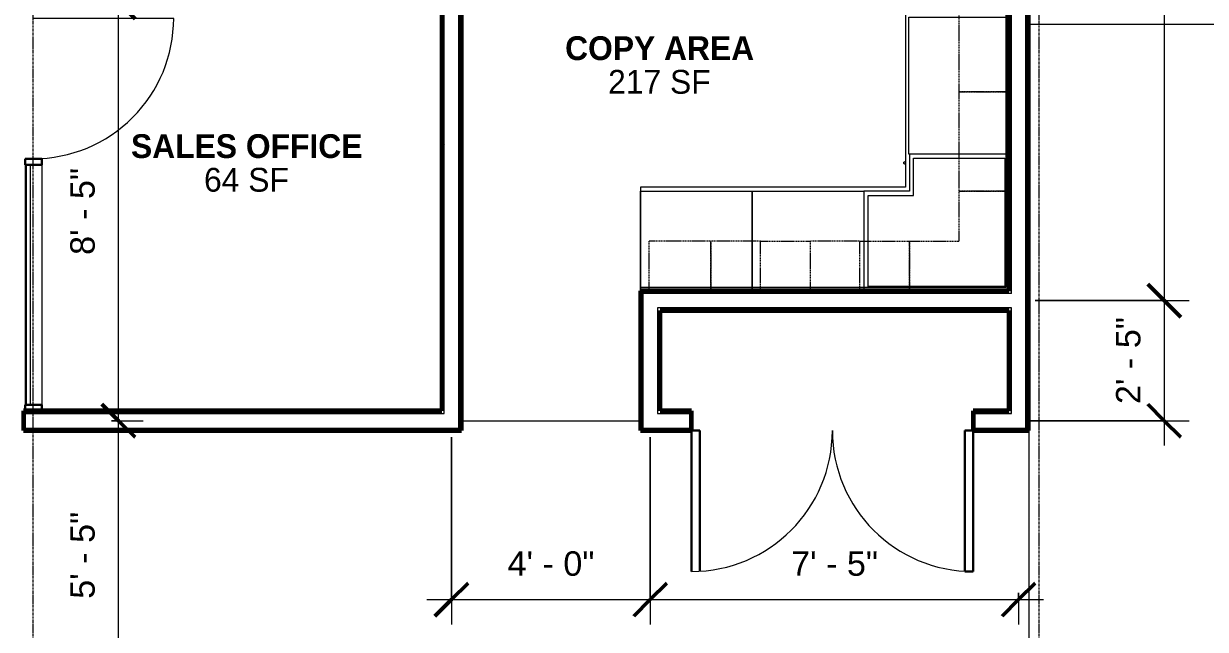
# Model space of a CAD drawing. Header units: inches. Extents: x 126 to 2219, y -1759 to -92.
# Drawn here: x 1347 to 1632.5, y -1319.7 to -1173.5 of the extents above; entities that cross this region are included whole.
import ezdxf

# ---------------------------------------------------------------- set-up
doc = ezdxf.new("R2010")
doc.units = ezdxf.units.IN
doc.header["$MEASUREMENT"] = 0
doc.linetypes.add('Grid Line 1_2_', pattern=[0.875, 0.5, -0.125, 0.125, -0.125])
doc.linetypes.add('Overhead', pattern=[0.15625, 0.09375, -0.0625])
for name, color, linetype, lineweight in [('A-ANNO-DIMS', 211, 'Continuous', 9), ('A-ANNO-DIMS-64', 211, 'Continuous', 9), ('A-AREA', 32, 'Continuous', 9), ('A-AREA-IDEN', 2, 'Continuous', 9), ('A-DOOR', 31, 'Continuous', 18), ('A-GLAZ-CURT', 52, 'Continuous', 9), ('A-GLAZ-CWMG', 51, 'Continuous', 9), ('A-WALL', 113, 'Continuous', 18), ('A-WALL-PATT', 111, 'Continuous', 60), ('I-WALL', 2, 'Continuous', 18), ('Q-CASE', 31, 'Continuous', 9), ('S-GRID', 1, 'Continuous', 9)]:
    doc.layers.add(name, color=color, linetype=linetype, lineweight=lineweight)
doc.styles.add('Arial', font='arial.ttf', dxfattribs={"height": 5.901198})
doc.styles.add('Century Gothic', font='GOTHIC.TTF', dxfattribs={"height": 5.748447})
doc.styles.add('Century Gothic_B', font='GOTHICB.TTF', dxfattribs={"height": 5.744479})
doc.dimstyles.new('Linear_-_3_32__Arial_1', dxfattribs={"dimscale": 12, "dimtxt": 6, "dimasz": 0.666667, "dimexe": 0.5, "dimexo": 0.333333, "dimgap": 0.333333, "dimtad": 1, "dimdec": 0, "dimzin": 1, "dimdsep": 46, "dimlunit": 4, "dimtxsty": 'Arial', "dimblk1": 'OBLIQUE', "dimblk2": 'OBLIQUE', "dimsah": 1, "dimcen": 0.09, "dimdle": 0.5, "dimazin": 0, "dimtfac": 1, "dimtdec": 4, "dimtix": 1, "dimtmove": 0, "dimatfit": 3, "dimfxl": 1, "dimtvp": 1, "dimfrac": 2, "dimtolj": 1, "dimtzin": 0, "dimarcsym": 2})
pattern_1 = [(0, (0, 0), (20.48, 5.12), [0.845, -14.515, 0.845, -14.515, -81.92]), (0, (0, 0), (20.48, 5.12), [-30.72, 0.845, -29.875, 0.845, -14.515, -35.84]), (0, (0, 0), (20.48, 5.12), [-76.8, 0.845, -9.395, 0.845, -24.755]), (120, (7.68, 2.56), (-14.67405, 15.1762), [0.845, -14.515, 0.845, -14.515, -81.92]), (120, (7.68, 2.56), (-14.67405, 15.1762), [-30.72, 0.845, -29.875, 0.845, -14.515, -35.84]), (120, (7.68, 2.56), (-14.67405, 15.1762), [-76.8, 0.845, -9.395, 0.845, -24.755]), (240, (10.24, 12.8), (-5.80595, -20.2962), [0.845, -14.515, 0.845, -14.515, -81.92]), (240, (10.24, 12.8), (-5.80595, -20.2962), [-30.72, 0.845, -29.875, 0.845, -14.515, -35.84]), (240, (10.24, 12.8), (-5.80595, -20.2962), [-76.8, 0.845, -9.395, 0.845, -24.755])]

# ---------------------------------------------------------------- blocks, each defined once
blk = doc.blocks.new('Open Source Metal Building_Exterior_rvt-1-Floor Plan - Office Annex')
at = {"layer": 'S-GRID', "linetype": 'Grid Line 1_2_'}
for p, q in [((1349.35, -1631.19), (1349.35, -124.28)), ((1592.35, -1631.19), (1592.35, -124.28))]:
    blk.add_line(p, q, dxfattribs=at)
blk = doc.blocks.new('Counter Top-L Shaped 2 - 24_ Depth 2-600382-Floor Plan - Office Annex')
at = {"layer": 'Q-CASE'}
for p, q in [((41.74, -25), (41.74, 0)), ((-46.51, -126.89), (-46.51, -0.75)), ((-46.51, -0.75), (41.74, -0.75)), ((-22.26, -126.89), (-22.26, -25)), ((-22.26, -25), (41.74, -25)), ((-47.26, -126.89), (-22.26, -126.89))]:
    blk.add_line(p, q, dxfattribs=at)
blk = doc.blocks.new('Double-Flush - 68_ x 80_-701900-Floor Plan - Office Annex')
at = {"layer": 'A-DOOR', "lineweight": 30}
for p, q in [((-34, 36.38), (-32, 36.38)), ((-34, 2.38), (-34, 36.38)), ((-32, 2.38), (-32, 36.38)), ((32, 2.38), (32, 36.32)), ((34, 2.38), (34, 36.38)), ((-34, 2.38), (-32, 2.38)), ((34, 2.38), (32, 2.38))]:
    blk.add_line(p, q, dxfattribs=at)
at = {"layer": 'A-DOOR', "lineweight": 9}
for centre, start, end in [((-34, 2.38), 0, 90), ((34, 2.38), 90, 180)]:
    blk.add_arc(centre, 34, start, end, dxfattribs=at)
blk = doc.blocks.new('System Panel - Glazed-700970-Floor Plan - Office Annex')
at = {"layer": 'A-GLAZ-CURT', "lineweight": 18}
for p, q in [((28.9375, 1.75), (-28.9375, 1.75)), ((-28.9375, 1.75), (-28.9375, 0.75)), ((-28.9375, 0.75), (28.9375, 0.75)), ((28.9375, 0.75), (28.9375, 1.75))]:
    blk.add_line(p, q, dxfattribs=at)
blk = doc.blocks.new('Rectangular Mullion - 2_5_ x 5_ rectangular-700935-Floor Plan - Office Annex')
at = {"layer": 'A-GLAZ-CWMG'}
for p, q in [((1282.4, -927.09), (1282.4, -869.21)), ((1286.4, -927.09), (1286.4, -869.21))]:
    blk.add_line(p, q, dxfattribs=at)
blk = doc.blocks.new('Rectangular Mullion - 2_5_ x 5_ rectangular-546109-Floor Plan - Office Annex')
at = {"layer": 'A-GLAZ-CWMG', "lineweight": 30}
for p, q in [((0, 2), (-1.5, 2)), ((-1.5, 2), (-1.5, -2)), ((0, -2), (0, 2)), ((-1.5, -2), (0, -2))]:
    blk.add_line(p, q, dxfattribs=at)
blk = doc.blocks.new('Door_Single_Storefront - one-700971-Floor Plan - Office Annex')
at = {"layer": 'A-DOOR'}
blk.add_line((-16.9375, 33.875), (-16.9375, 0), dxfattribs=at)
blk.add_arc((-16.9375, 0), 33.875, 360, 90, dxfattribs=at)
blk = doc.blocks.new('Rectangular Mullion - 2_5_ x 5_ rectangular-546107-Floor Plan - Office Annex')
at = {"layer": 'A-GLAZ-CWMG', "lineweight": 30}
for p, q in [((-0.75, 2), (0.75, 2)), ((-0.75, -2), (-0.75, 2)), ((0.75, 2), (0.75, -2)), ((0.75, -2), (-0.75, -2))]:
    blk.add_line(p, q, dxfattribs=at)
blk = doc.blocks.new('Upper Cabinet-Double Door-Wall - 24_-583922-Floor Plan - Office Annex')
at = {"layer": 'Q-CASE', "linetype": 'Overhead'}
for p, q in [((-10.83, 2.37), (-10.83, 14.38)), ((-10.83, 14.38), (13.17, 14.38)), ((13.17, 14.38), (13.17, 2.37)), ((13.17, 2.37), (-10.83, 2.37))]:
    blk.add_line(p, q, dxfattribs=at)
blk = doc.blocks.new('Upper Cabinet-Single Door-Wall - 12_-621950-Floor Plan - Office Annex')
at = {"layer": 'Q-CASE', "linetype": 'Overhead'}
for p, q in [((-4.83, 2.37), (-4.83, 14.37)), ((-4.83, 14.37), (7.17, 14.37)), ((7.17, 14.37), (7.17, 2.37)), ((7.17, 2.37), (-4.83, 2.37))]:
    blk.add_line(p, q, dxfattribs=at)
blk = doc.blocks.new('Base Cabinet-Double Door Sink Unit - 33_-621153-Floor Plan - Office Annex')
at = {"layer": 'Q-CASE'}
for p, q in [((-15.76, 24), (17.24, 24)), ((-15.76, 0), (-15.76, 24)), ((17.24, 24), (17.24, 0)), ((17.24, 0), (-15.76, 0))]:
    blk.add_line(p, q, dxfattribs=at)
blk = doc.blocks.new('Base Cabinet-Double Door Sink Unit - 27_-619205-Floor Plan - Office Annex')
at = {"layer": 'Q-CASE'}
for p, q in [((-12.76, 24), (14.24, 24)), ((-12.76, 0), (-12.76, 24)), ((14.24, 24), (14.24, 0))]:
    blk.add_line(p, q, dxfattribs=at)
blk = doc.blocks.new('Corner_Base_Cabinet_7113 - L - Shaped Cabinet-618934-Floor Plan - Office Annex')
at = {"layer": 'Q-CASE'}
for p, q in [((-15.76, 0), (-15.76, -24)), ((-14.76, -23), (-14.76, -1)), ((-14.76, -1), (16.24, -1)), ((16.24, -1), (16.24, -34)), ((-15.76, -24), (-6.76, -24)), ((-5.76, -23), (-14.76, -23)), ((-6.76, -24), (-6.76, -35)), ((-5.76, -34), (-5.76, -23)), ((16.24, -34), (-5.76, -34)), ((-6.76, -35), (17.24, -35))]:
    blk.add_line(p, q, dxfattribs=at)
at = {"layer": 'Q-CASE', "flags": 128}
for points in [[(-13.62, -25.38), (-13.63, -25.38), (-13.64, -25.38), (-13.66, -25.38), (-13.67, -25.38), (-13.68, -25.38), (-13.69, -25.37), (-13.7, -25.37), (-13.71, -25.37), (-13.73, -25.36), (-13.74, -25.36), (-13.75, -25.35), (-13.76, -25.35), (-13.77, -25.34), (-13.78, -25.34), (-13.79, -25.33), (-13.8, -25.32), (-13.81, -25.31), (-13.82, -25.31), (-13.83, -25.3), (-13.83, -25.29), (-13.84, -25.28), (-13.85, -25.27), (-13.86, -25.26), (-13.87, -25.25), (-13.87, -25.24), (-13.88, -25.23), (-13.88, -25.22), (-13.89, -25.21), (-13.89, -25.2), (-13.9, -25.19), (-13.9, -25.18), (-13.91, -25.17), (-13.91, -25.16), (-13.91, -25.14), (-13.91, -25.13), (-13.92, -25.12), (-13.92, -25.11), (-13.92, -25.1), (-13.92, -25.08), (-13.92, -25.07), (-13.92, -25.06), (-13.92, -25.05), (-13.91, -25.04), (-13.91, -25.02), (-13.91, -25.01), (-13.91, -25)], [(-13.33, -24.99), (-13.33, -25.01), (-13.33, -25.02), (-13.33, -25.03), (-13.32, -25.04), (-13.32, -25.05), (-13.32, -25.07), (-13.32, -25.08), (-13.32, -25.09), (-13.32, -25.1), (-13.32, -25.11), (-13.32, -25.12), (-13.33, -25.14), (-13.33, -25.15), (-13.33, -25.16), (-13.34, -25.17), (-13.34, -25.18), (-13.34, -25.19), (-13.35, -25.21), (-13.35, -25.22), (-13.36, -25.23), (-13.36, -25.24), (-13.37, -25.25), (-13.38, -25.26), (-13.39, -25.27), (-13.39, -25.28), (-13.4, -25.29), (-13.41, -25.29), (-13.42, -25.3), (-13.43, -25.31), (-13.44, -25.32), (-13.45, -25.32), (-13.46, -25.33), (-13.47, -25.34), (-13.48, -25.34), (-13.49, -25.35), (-13.5, -25.36), (-13.51, -25.36), (-13.52, -25.36), (-13.53, -25.37), (-13.54, -25.37), (-13.55, -25.37), (-13.57, -25.38), (-13.58, -25.38), (-13.59, -25.38), (-13.6, -25.38), (-13.61, -25.38), (-13.62, -25.38)]]:
    blk.add_lwpolyline(points, dxfattribs=at)
blk = doc.blocks.new('Upper Cabinet-Corner Unit Square-Wall - 12_ Depth-621841-Floor Plan - Office Annex')
at = {"layer": 'Q-CASE', "linetype": 'Overhead'}
for p, q in [((-1.83, 2.37), (-1.83, 26.37)), ((-1.83, 26.37), (10.17, 26.37)), ((10.17, 26.37), (10.17, 14.38)), ((10.17, 14.38), (22.17, 14.38)), ((22.17, 14.38), (22.17, 2.37)), ((22.17, 2.37), (-1.83, 2.37))]:
    blk.add_line(p, q, dxfattribs=at)
blk = doc.blocks.new('Upper Cabinet-Single Door-Wall - 12_-621969-Floor Plan - Office Annex')
at = {"layer": 'Q-CASE', "linetype": 'Overhead'}
for p, q in [((7.17, -2.37), (-4.83, -2.37)), ((-4.83, -2.37), (-4.83, -14.37)), ((7.17, -14.37), (7.17, -2.37)), ((-4.83, -14.37), (7.17, -14.37))]:
    blk.add_line(p, q, dxfattribs=at)
blk = doc.blocks.new('Upper Cabinet-Single Door-Wall - 15_-622052-Floor Plan - Office Annex')
at = {"layer": 'Q-CASE', "linetype": 'Overhead'}
for p, q in [((8.67, -2.37), (-6.33, -2.37)), ((-6.33, -2.37), (-6.33, -14.37)), ((8.67, -14.37), (8.67, -2.37)), ((-6.33, -14.37), (8.67, -14.37))]:
    blk.add_line(p, q, dxfattribs=at)
blk = doc.blocks.new('DIMBLOCK7-Floor Plan - Office Annex')
at = {"layer": 'A-ANNO-DIMS-64', "lineweight": 50}
for p, q in [((1369.94, -1269.34), (1365.94, -1265.34)), ((1369.94, -1269.34), (1373.94, -1273.34)), ((1369.94, -1334.34), (1365.94, -1330.34)), ((1369.94, -1334.34), (1373.94, -1338.34))]:
    blk.add_line(p, q, dxfattribs=at)
at = {"layer": 'A-ANNO-DIMS-64'}
for p, q in [((1368.29, -1269.34), (1375.94, -1269.34)), ((1369.94, -1269.34), (1368.29, -1269.34)), ((1369.94, -1340.34), (1369.94, -1269.34)), ((1368.29, -1334.34), (1375.94, -1334.34)), ((1369.94, -1334.34), (1368.29, -1334.34))]:
    blk.add_line(p, q, dxfattribs=at)
at = {"layer": 'A-ANNO-DIMS-64', "color": 0, "insert": (1358.29, -1312.31), "char_height": 5.901, "width": 25.1446, "attachment_point": 1, "rotation": 90, "line_spacing_factor": 0.938532, "style": 'Arial'}
blk.add_mtext('5\' - 5"', dxfattribs=at)
blk = doc.blocks.new('_Oblique')
at = {"color": 0, "linetype": 'ByBlock', "lineweight": -2}
blk.add_line((-0.5, -0.5), (0.5, 0.5), dxfattribs=at)
blk = doc.blocks.new('DIMBLOCK8-Floor Plan - Office Annex')
at = {"layer": 'A-ANNO-DIMS-64', "lineweight": 50}
for p, q in [((1369.94, -1168.34), (1365.94, -1164.34)), ((1369.94, -1168.34), (1373.94, -1172.34)), ((1369.94, -1269.34), (1365.94, -1265.34)), ((1369.94, -1269.34), (1373.94, -1273.34))]:
    blk.add_line(p, q, dxfattribs=at)
at = {"layer": 'A-ANNO-DIMS-64'}
for p, q in [((1368.29, -1168.34), (1375.94, -1168.34)), ((1369.94, -1168.34), (1368.29, -1168.34)), ((1369.94, -1269.34), (1369.94, -1168.34)), ((1368.29, -1269.34), (1375.94, -1269.34)), ((1369.94, -1269.34), (1368.29, -1269.34))]:
    blk.add_line(p, q, dxfattribs=at)
at = {"layer": 'A-ANNO-DIMS-64', "color": 0, "insert": (1358.29, -1229.31), "char_height": 5.901, "width": 25.1446, "attachment_point": 1, "rotation": 90, "line_spacing_factor": 0.938532, "style": 'Arial'}
blk.add_mtext('8\' - 5"', dxfattribs=at)
blk = doc.blocks.new('DIMBLOCK14-Floor Plan - Office Annex')
at = {"layer": 'A-ANNO-DIMS-64'}
for p, q in [((1450.4, -1273.34), (1450.4, -1318.51)), ((1450.4, -1312.51), (1450.4, -1273.34)), ((1498.4, -1273.34), (1498.4, -1318.51)), ((1498.4, -1312.51), (1498.4, -1273.34)), ((1444.4, -1312.51), (1498.4, -1312.51))]:
    blk.add_line(p, q, dxfattribs=at)
at = {"layer": 'A-ANNO-DIMS-64', "lineweight": 50}
for p, q in [((1450.4, -1312.51), (1454.4, -1308.51)), ((1498.4, -1312.51), (1502.4, -1308.51)), ((1450.4, -1312.51), (1446.4, -1316.51)), ((1498.4, -1312.51), (1494.4, -1316.51))]:
    blk.add_line(p, q, dxfattribs=at)
at = {"layer": 'A-ANNO-DIMS-64', "color": 0, "insert": (1463.93, -1300.85), "char_height": 5.901, "width": 25.1446, "attachment_point": 1, "line_spacing_factor": 0.938532, "style": 'Arial'}
blk.add_mtext('4\' - 0"', dxfattribs=at)
blk = doc.blocks.new('DIMBLOCK15-Floor Plan - Office Annex')
at = {"layer": 'A-ANNO-DIMS-64'}
for p, q in [((1498.4, -1273.34), (1498.4, -1318.51)), ((1498.4, -1312.51), (1498.4, -1273.34)), ((1498.4, -1312.51), (1593.4, -1312.51)), ((1587.4, -1310.85), (1587.4, -1318.51)), ((1587.4, -1312.51), (1587.4, -1310.85))]:
    blk.add_line(p, q, dxfattribs=at)
at = {"layer": 'A-ANNO-DIMS-64', "lineweight": 50}
for p, q in [((1498.4, -1312.51), (1502.4, -1308.51)), ((1587.4, -1312.51), (1591.4, -1308.51)), ((1498.4, -1312.51), (1494.4, -1316.51)), ((1587.4, -1312.51), (1583.4, -1316.51))]:
    blk.add_line(p, q, dxfattribs=at)
at = {"layer": 'A-ANNO-DIMS-64', "color": 0, "insert": (1532.43, -1300.85), "char_height": 5.901, "width": 25.1446, "attachment_point": 1, "line_spacing_factor": 0.938532, "style": 'Arial'}
blk.add_mtext('7\' - 5"', dxfattribs=at)
blk = doc.blocks.new('DIMBLOCK36-Floor Plan - Office Annex')
at = {"layer": 'A-ANNO-DIMS-64', "lineweight": 50}
for p, q in [((1622.58, -1010.4), (1618.58, -1006.4)), ((1622.58, -1010.4), (1626.58, -1014.4)), ((1622.58, -1240.34), (1618.58, -1236.34)), ((1622.58, -1240.34), (1626.58, -1244.34))]:
    blk.add_line(p, q, dxfattribs=at)
at = {"layer": 'A-ANNO-DIMS-64'}
for p, q in [((1591.4, -1010.4), (1628.58, -1010.4)), ((1622.58, -1010.4), (1591.4, -1010.4)), ((1622.58, -1010.4), (1622.58, -1240.34)), ((1591.4, -1240.34), (1628.58, -1240.34)), ((1622.58, -1240.34), (1591.4, -1240.34))]:
    blk.add_line(p, q, dxfattribs=at)
at = {"layer": 'A-ANNO-DIMS-64', "color": 0, "insert": (1610.92, -1138.1), "char_height": 5.901, "width": 30.5723, "attachment_point": 1, "rotation": 90, "line_spacing_factor": 0.938532, "style": 'Arial'}
blk.add_mtext('19\' - 2"', dxfattribs=at)
blk = doc.blocks.new('DIMBLOCK37-Floor Plan - Office Annex')
at = {"layer": 'A-ANNO-DIMS-64', "lineweight": 50}
for p, q in [((1622.58, -1240.34), (1618.58, -1236.34)), ((1622.58, -1240.34), (1626.58, -1244.34)), ((1622.58, -1269.34), (1618.58, -1265.34)), ((1622.58, -1269.34), (1626.58, -1273.34))]:
    blk.add_line(p, q, dxfattribs=at)
at = {"layer": 'A-ANNO-DIMS-64'}
for p, q in [((1591.4, -1240.34), (1628.58, -1240.34)), ((1622.58, -1240.34), (1591.4, -1240.34)), ((1622.58, -1240.34), (1622.58, -1275.34)), ((1589.03, -1269.34), (1628.58, -1269.34)), ((1622.58, -1269.34), (1589.03, -1269.34))]:
    blk.add_line(p, q, dxfattribs=at)
at = {"layer": 'A-ANNO-DIMS-64', "color": 0, "insert": (1610.92, -1265.31), "char_height": 5.901, "width": 25.1446, "attachment_point": 1, "rotation": 90, "line_spacing_factor": 0.938532, "style": 'Arial'}
blk.add_mtext('2\' - 5"', dxfattribs=at)

msp = doc.modelspace()

# ---------------------------------------------------------------- hatches: boundary and pattern name
at = {"layer": 'A-WALL-PATT', "lineweight": 9}
h = msp.add_hatch(dxfattribs=at)
h.set_pattern_fill('FP_1', color=256, style=0, pattern_type=2)
h.set_pattern_definition(pattern_1)
h.paths.add_polyline_path([(1585.65, -1516.84), (1585.65, -1336.71), (1585.03, -1336.71), (1585.03, -1516.84)], flags=0)
h.paths.add_polyline_path([(1585.65, -1267.59), (1585.65, -1242.09), (1585.03, -1242.09), (1585.03, -1267.59)], flags=0)
h.paths.add_polyline_path([(1585.65, -1237.96), (1585.65, -1052.09), (1585.03, -1052.09), (1585.03, -1237.96)], flags=0)
h.paths.add_polyline_path([(1585.65, -1008.02), (1585.65, -867.71), (1585.03, -867.71), (1585.03, -1008.02)], flags=0)
h.paths.add_polyline_path([(1585.03, -795.29), (1585.65, -795.29), (1585.65, -696.46), (1585.03, -696.46), (1585.03, -742.24)], flags=0)
h = msp.add_hatch(dxfattribs=at)
h.set_pattern_fill('FP_1', color=256, style=0, pattern_type=2)
h.set_pattern_definition(pattern_1)
h.paths.add_polyline_path([(1589.78, -1516.84), (1589.78, -1332.59), (1589.15, -1332.59), (1589.15, -1516.84)], flags=0)
h.paths.add_polyline_path([(1589.78, -1271.71), (1589.78, -1052.09), (1589.15, -1052.09), (1589.15, -1271.71)], flags=0)
h.paths.add_polyline_path([(1589.78, -1012.15), (1589.78, -863.59), (1589.15, -863.59), (1589.15, -1012.15)], flags=0)
h.paths.add_polyline_path([(1589.15, -799.41), (1589.78, -799.41), (1589.78, -696.46), (1589.15, -696.46), (1589.15, -795.91)], flags=0)
h = msp.add_hatch(dxfattribs=at)
h.set_pattern_fill('FP_1', color=256, style=0, pattern_type=2)
h.set_pattern_definition(pattern_1)
h.paths.add_polyline_path([(1448.65, -1266.96), (1448.65, -1170.09), (1448.03, -1170.09), (1448.03, -1266.96)], flags=0)
h.paths.add_polyline_path([(1448.03, -1165.96), (1448.65, -1165.96), (1448.65, -1069.09), (1448.03, -1069.09), (1448.03, -1157.12)], flags=0)
h.paths.add_polyline_path([(1448.03, -1064.96), (1448.65, -1064.96), (1448.65, -968.09), (1448.03, -968.09), (1448.03, -1053.4)], flags=0)
h.paths.add_polyline_path([(1448.65, -963.96), (1448.65, -867.71), (1448.03, -867.71), (1448.03, -963.96)], flags=0)
h = msp.add_hatch(dxfattribs=at)
h.set_pattern_fill('FP_1', color=256, style=0, pattern_type=2)
h.set_pattern_definition(pattern_1)
h.paths.add_polyline_path([(1452.78, -1271.09), (1452.78, -1012.15), (1452.15, -1012.15), (1452.15, -1271.09)], flags=0)
h.paths.add_polyline_path([(1452.78, -1008.65), (1452.78, -867.71), (1452.15, -867.71), (1452.15, -1008.65)], flags=0)
h = msp.add_hatch(dxfattribs=at)
h.set_pattern_fill('FP_1', color=256, style=0, pattern_type=2)
h.set_pattern_definition(pattern_1)
h.paths.add_polyline_path([(1585.65, -1238.59), (1585.65, -1237.96), (1496.65, -1237.96), (1496.65, -1238.59), (1585.03, -1238.59)], flags=0)
h = msp.add_hatch(dxfattribs=at)
h.set_pattern_fill('FP_1', color=256, style=0, pattern_type=2)
h.set_pattern_definition(pattern_1)
h.paths.add_polyline_path([(1500.15, -1267.59), (1500.78, -1267.59), (1500.78, -1242.09), (1500.15, -1242.09), (1500.15, -1260.83)], flags=0)
h = msp.add_hatch(dxfattribs=at)
h.set_pattern_fill('FP_1', color=256, style=0, pattern_type=2)
h.set_pattern_definition(pattern_1)
h.paths.add_polyline_path([(1585.03, -1242.71), (1585.03, -1242.09), (1500.78, -1242.09), (1500.78, -1242.71), (1559.01, -1242.71)], flags=0)
h = msp.add_hatch(dxfattribs=at)
h.set_pattern_fill('FP_1', color=256, style=0, pattern_type=2)
h.set_pattern_definition(pattern_1)
h.paths.add_polyline_path([(1585.03, -1267.59), (1585.03, -1266.96), (1576.4, -1266.96), (1576.4, -1267.59)], flags=0)
h.paths.add_polyline_path([(1508.4, -1267.59), (1508.4, -1266.96), (1500.78, -1266.96), (1500.78, -1267.59)], flags=0)
h.paths.add_polyline_path([(1448.65, -1267.59), (1448.65, -1266.96), (1347.03, -1266.96), (1347.03, -1267.59), (1428.78, -1267.59)], flags=0)
h = msp.add_hatch(dxfattribs=at)
h.set_pattern_fill('FP_1', color=256, style=0, pattern_type=2)
h.set_pattern_definition(pattern_1)
h.paths.add_polyline_path([(1589.15, -1271.71), (1589.15, -1271.09), (1576.4, -1271.09), (1576.4, -1271.71), (1585.03, -1271.71)], flags=0)
h.paths.add_polyline_path([(1508.4, -1271.71), (1508.4, -1271.09), (1496.65, -1271.09), (1496.65, -1271.71), (1500.78, -1271.71)], flags=0)
h.paths.add_polyline_path([(1428.78, -1271.71), (1452.78, -1271.71), (1452.78, -1271.09), (1347.03, -1271.09), (1347.03, -1271.71)], flags=0)

# ---------------------------------------------------------------- linework, layer by layer
at = {"layer": 'A-AREA'}
for p, q in [((1640.44, -1173.66), (1589.78, -1173.66)), ((1452.78, -1269.34), (1496.03, -1269.34)), ((1589.9, -1269.34), (1589.9, -1334.34))]:
    msp.add_line(p, q, dxfattribs=at)
at = {"layer": 'A-WALL'}
for p, q in [((1452.15, -1271.09), (1452.15, -1012.15)), ((1585.65, -1238.59), (1585.65, -1052.09)), ((1589.15, -1271.09), (1589.15, -1052.09)), ((1448.65, -1267.59), (1448.65, -1170.09)), ((1496.65, -1238.59), (1496.65, -1271.09)), ((1585.65, -1238.59), (1496.65, -1238.59)), ((1585.65, -1237.96), (1585.03, -1237.96)), ((1500.15, -1242.09), (1500.15, -1267.59)), ((1585.65, -1242.09), (1500.15, -1242.09)), ((1585.65, -1267.59), (1585.65, -1242.09)), ((1347.03, -1267.59), (1448.65, -1267.59)), ((1500.15, -1267.59), (1508.4, -1267.59)), ((1576.4, -1267.59), (1585.65, -1267.59)), ((1347.03, -1271.09), (1452.15, -1271.09)), ((1496.65, -1271.09), (1508.4, -1271.09)), ((1576.4, -1271.09), (1589.15, -1271.09))]:
    msp.add_line(p, q, dxfattribs=at)
at = {"layer": 'I-WALL', "lineweight": 60}
for p, q in [((1452.78, -1271.71), (1452.78, -1012.77)), ((1585.03, -1052.09), (1585.03, -1237.96)), ((1589.78, -1271.71), (1589.78, -1052.09)), ((1448.03, -1170.71), (1448.03, -1266.96)), ((1496.03, -1237.96), (1496.03, -1271.71)), ((1585.03, -1237.96), (1496.03, -1237.96)), ((1500.78, -1266.96), (1500.78, -1242.71)), ((1500.78, -1242.71), (1585.03, -1242.71)), ((1585.03, -1242.71), (1585.03, -1266.96)), ((1448.03, -1266.96), (1347.03, -1266.96)), ((1347.03, -1266.96), (1347.03, -1271.71)), ((1508.4, -1266.96), (1500.78, -1266.96)), ((1508.4, -1271.71), (1508.4, -1266.96)), ((1585.03, -1266.96), (1576.4, -1266.96)), ((1576.4, -1266.96), (1576.4, -1271.71)), ((1347.03, -1271.71), (1452.78, -1271.71)), ((1496.03, -1271.71), (1508.4, -1271.71)), ((1576.4, -1271.71), (1589.78, -1271.71))]:
    msp.add_line(p, q, dxfattribs=at)

# ---------------------------------------------------------------- block references
at = {"layer": 'A-DOOR'}
for name, p, rotation in [('Door_Single_Storefront - one-700971-Floor Plan - Office Annex', (1349.4, -1189.15), 270.0000000000001), ('Double-Flush - 68_ x 80_-701900-Floor Plan - Office Annex', (1542.4, -1269.34), 180)]:
    msp.add_blockref(name, p, dxfattribs=dict(at, rotation=rotation))
at = {"layer": 'A-GLAZ-CURT', "rotation": 90.00000000000011}
msp.add_blockref('System Panel - Glazed-700970-Floor Plan - Office Annex', (1349.4, -1236.52), dxfattribs=at)
at = {"layer": 'A-GLAZ-CWMG', "extrusion": (0, 0, -1), "rotation": 89.9999999999999}
msp.add_blockref('Rectangular Mullion - 2_5_ x 5_ rectangular-546107-Floor Plan - Office Annex', (-1349.4, -1206.84), dxfattribs=at)
at = {"layer": 'A-GLAZ-CWMG'}
for name, p, rotation in [('Rectangular Mullion - 2_5_ x 5_ rectangular-700935-Floor Plan - Office Annex', (2633.81, -2134.67), 180), ('Rectangular Mullion - 2_5_ x 5_ rectangular-546109-Floor Plan - Office Annex', (1349.4, -1266.96), 270.0000000000001)]:
    msp.add_blockref(name, p, dxfattribs=dict(at, rotation=rotation))
at = {"layer": 'Q-CASE'}
for name, p, rotation in [('Counter Top-L Shaped 2 - 24_ Depth 2-600382-Floor Plan - Office Annex', (1537.77, -1237.96), 180), ('Upper Cabinet-Double Door-Wall - 24_-583922-Floor Plan - Office Annex', (1587.4, -1179.13), 89.99999999999986), ('Base Cabinet-Double Door Sink Unit - 33_-621153-Floor Plan - Office Annex', (1584.9, -1189.2), 89.9999999999999), ('Upper Cabinet-Double Door-Wall - 24_-583922-Floor Plan - Office Annex', (1587.4, -1203.13), 89.99999999999986), ('Corner_Base_Cabinet_7113 - L - Shaped Cabinet-618934-Floor Plan - Office Annex', (1585.03, -1220.72), 270.0000000000002), ('Upper Cabinet-Corner Unit Square-Wall - 12_ Depth-621841-Floor Plan - Office Annex', (1587.4, -1236.13), 89.99999999999986), ('Upper Cabinet-Single Door-Wall - 15_-622052-Floor Plan - Office Annex', (1506.7, -1240.34), 180), ('Upper Cabinet-Single Door-Wall - 12_-621969-Floor Plan - Office Annex', (1520.2, -1240.34), 180), ('Upper Cabinet-Single Door-Wall - 12_-621969-Floor Plan - Office Annex', (1544.2, -1240.34), 180)]:
    msp.add_blockref(name, p, dxfattribs=dict(at, rotation=rotation))
for name, p in [('Base Cabinet-Double Door Sink Unit - 27_-619205-Floor Plan - Office Annex', (1508.79, -1237.96)), ('Base Cabinet-Double Door Sink Unit - 27_-619205-Floor Plan - Office Annex', (1535.79, -1237.96)), ('Upper Cabinet-Single Door-Wall - 12_-621950-Floor Plan - Office Annex', (1529.86, -1240.34)), ('Upper Cabinet-Single Door-Wall - 12_-621950-Floor Plan - Office Annex', (1553.86, -1240.34))]:
    msp.add_blockref(name, p, dxfattribs=at)

# ---------------------------------------------------------------- texts
at = {"layer": 'A-AREA-IDEN', "attachment_point": 2}
for s, insert, char_height, width, line_spacing_factor, style in [('COPY AREA', (1500.67, -1176.54), 5.744, 54.072, 0.984796, 'Century Gothic_B'), ('217 SF', (1500.61, -1184.66), 5.748, 27.648, 0.984117, 'Century Gothic'), ('SALES OFFICE', (1400.92, -1200.18), 5.7445, 61.272, 0.984796, 'Century Gothic_B'), ('64 SF', (1400.86, -1208.3), 5.748, 22.392, 0.984117, 'Century Gothic')]:
    msp.add_mtext(s, dxfattribs=dict(at, insert=insert, char_height=char_height, width=width, line_spacing_factor=line_spacing_factor, style=style))

# ---------------------------------------------------------------- dimensions: what is measured, and where the dimension line sits
at = {"layer": 'A-ANNO-DIMS'}
for base, p1, p2, override, picture, middle in [((1622.58, -1240.34), (1587.4, -1010.4), (1587.4, -1240.34), {"dimpost": '<>', "dimfxl": 229.940813}, 'DIMBLOCK36-Floor Plan - Office Annex', (1615.57, -1125.37)), ((1369.94, -1168.34), (1364.29, -1269.34), (1364.29, -1168.34), {"dimpost": '<>', "dimfxl": 101}, 'DIMBLOCK8-Floor Plan - Office Annex', (1362.93, -1218.84)), ((1622.58, -1269.34), (1587.4, -1240.34), (1585.03, -1269.34), {"dimpost": '<>', "dimfxl": 29.09709}, 'DIMBLOCK37-Floor Plan - Office Annex', (1615.57, -1254.84)), ((1369.94, -1269.34), (1364.29, -1334.34), (1364.29, -1269.34), {"dimpost": '<>', "dimfxl": 65}, 'DIMBLOCK7-Floor Plan - Office Annex', (1362.94, -1301.84))]:
    dim = msp.add_linear_dim(base=base, p1=p1, p2=p2, angle=90, dimstyle='Linear_-_3_32__Arial_1', override=override, dxfattribs=at)
    dim.commit()
    dim.dimension.update_dxf_attribs({"geometry": picture, "text_midpoint": middle})
for base, p1, p2, override, picture, middle in [((1498.4, -1312.51), (1450.4, -1269.34), (1498.4, -1269.34), {"dimpost": '<>', "dimfxl": 48}, 'DIMBLOCK14-Floor Plan - Office Annex', (1474.4, -1305.5)), ((1587.4, -1312.51), (1498.4, -1269.34), (1587.4, -1306.85), {"dimpost": '<>', "dimfxl": 96.583627}, 'DIMBLOCK15-Floor Plan - Office Annex', (1542.9, -1305.51))]:
    dim = msp.add_linear_dim(base=base, p1=p1, p2=p2, dimstyle='Linear_-_3_32__Arial_1', override=override, dxfattribs=at)
    dim.commit()
    dim.dimension.update_dxf_attribs({"geometry": picture, "text_midpoint": middle})

# ---------------------------------------------------------------- next in the draw order: block references
at = {"lineweight": 5}
msp.add_blockref('Open Source Metal Building_Exterior_rvt-1-Floor Plan - Office Annex', (0, 0), dxfattribs=at)

doc.saveas('drawing.dxf')
